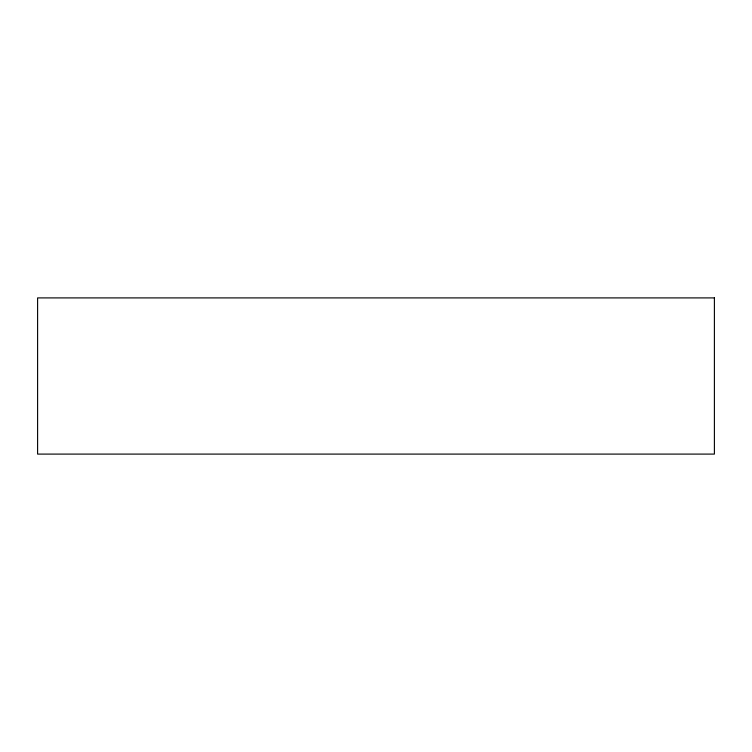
<?xml version="1.0" encoding="UTF-8"?>
<svg xmlns="http://www.w3.org/2000/svg" width="752" height="752" viewBox="0 0 752 752"><rect width="100%" height="100%" fill="white"/><g stroke="black" fill="none" stroke-linecap="round" stroke-linejoin="round"><path stroke-width="1.13" d="M714.4 297.905L37.6 297.905L37.6 454.095L714.4 454.095L714.4 297.905"/></g></svg>
